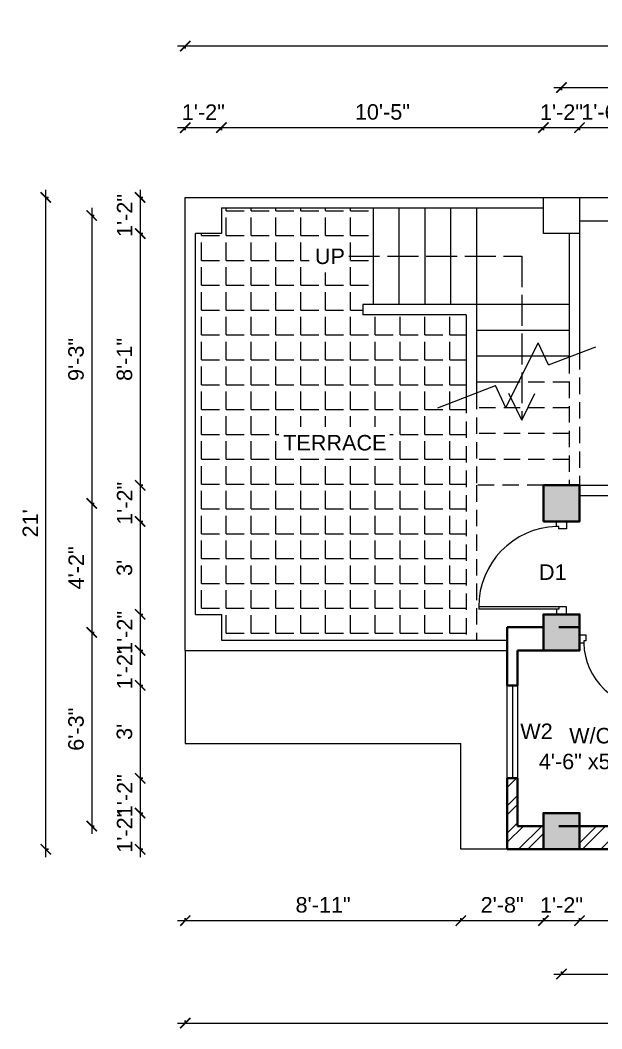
# Model space of a CAD drawing. Header units: inches. Extents: x -12073856 to 12321241, y -1226296 to 1319224.
# Drawn here: x 152313.9 to 152539.3, y 37191.7 to 37582.5 of the extents above; entities that cross this region are included whole.
import ezdxf

# ---------------------------------------------------------------- set-up
doc = ezdxf.new("R2010")
doc.units = ezdxf.units.IN
doc.header["$MEASUREMENT"] = 0
doc.header["$PDMODE"] = 35
doc.linetypes.add('ACAD_ISO02W100', pattern=[15, 12, -3])
doc.linetypes.add('DASHED', pattern=[19.05, 12.7, -6.35])
for name, color, linetype, lineweight in [('Column', 181, 'Continuous', 40), ('Dimension', 130, 'Continuous', 9), ('Hatch', 9, 'Continuous', 9), ('Hidden', 254, 'ACAD_ISO02W100', 15), ('Stairs', 61, 'Continuous', 18), ('TEXT', 255, 'Continuous', 35), ('Walls', 11, 'Continuous', 35), ('Windows', 151, 'Continuous', 15)]:
    doc.layers.add(name, color=color, linetype=linetype, lineweight=lineweight)
doc.styles.get("Standard").update_dxf_attribs({"font": 'arial.ttf'})
doc.dimstyles.get("Standard").update_dxf_attribs({"dimtxt": 6, "dimasz": 4, "dimexe": 0, "dimexo": 6, "dimgap": 3, "dimtad": 1, "dimdec": 0, "dimzin": 0, "dimdsep": 46, "dimlunit": 4, "dimtxsty": 'Standard', "dimblk": 'ARCHTICK', "dimcen": 0.09, "dimdle": 3, "dimclrd": 256, "dimadec": 0, "dimazin": 0, "dimtfac": 1, "dimtdec": 0, "dimtofl": 0, "dimtmove": 0, "dimatfit": 3, "dimfxl": 1, "dimfxlon": 1, "dimtolj": 1, "dimtzin": 0, "dimlwd": -1, "dimarcsym": 0})
pattern_1 = [(45, (29790.462, -1291.915), (-5.30330086, 5.30330086), []), (45, (29793.997, -1291.915), (-5.30330086, 5.30330086), [])]

# ---------------------------------------------------------------- blocks, each defined once
blk = doc.blocks.new('colm')
at = {"layer": 'Hatch'}
h = blk.add_hatch(color=256, dxfattribs=at)
h.dxf.hatch_style = 1
h.paths.add_polyline_path([(66705.71, 8319.73), (66705.71, 8307.73), (66717.71, 8307.73), (66717.71, 8319.73)])
at = {"layer": 'Column'}
blk.add_lwpolyline([(66705.71, 8307.73), (66717.71, 8307.73), (66717.71, 8319.73), (66705.71, 8319.73)], close=True, dxfattribs=at)
blk = doc.blocks.new('GFFGS')
at = {"layer": 'Windows'}
for p, q in [((97915.22, 19628.63), (97915.22, 19658.74)), ((97916.19, 19658.74), (97915.22, 19658.74)), ((97916.19, 19627.65), (97916.19, 19658.77)), ((97915.22, 19628.63), (97913.27, 19628.63)), ((97913.27, 19628.63), (97913.27, 19624.73)), ((97915.22, 19627.65), (97915.22, 19628.63)), ((97916.19, 19627.65), (97915.22, 19627.65)), ((97916.19, 19624.73), (97916.19, 19627.65)), ((97946.35, 19624.73), (97946.35, 19627.65)), ((97946.35, 19627.65), (97947.32, 19627.65)), ((97947.32, 19627.65), (97947.32, 19628.63)), ((97947.32, 19628.63), (97949.27, 19628.63)), ((97949.27, 19628.63), (97949.27, 19624.73)), ((97913.27, 19624.73), (97916.19, 19624.73)), ((97949.27, 19624.73), (97946.35, 19624.73))]:
    blk.add_line(p, q, dxfattribs=at)
blk.add_arc((97916.25, 19627.66), 31.08, 1.7801, 90.1235, dxfattribs=at)
blk = doc.blocks.new('_ArchTick')
at = {"color": 0, "linetype": 'ByBlock', "const_width": 0.15}
blk.add_lwpolyline([(-0.5, -0.5), (0.5, 0.5)], dxfattribs=at)
blk = doc.blocks.new('*D228')
at = {"layer": 'Defpoints', "color": 0, "transparency": 16777216}
for p in [(152391.86, 37540.82), (152377.86, 37513.79), (152391.86, 37509.79)]:
    blk.add_point(p, dxfattribs=at)
at = {"layer": 'Dimension', "transparency": 16777216}
blk.add_line((152374.86, 37540.82), (152394.86, 37540.82), dxfattribs=at)
at = {"layer": 'Dimension', "color": 0, "lineweight": -2, "transparency": 16777216}
for p, q in [((152377.86, 37539.82), (152377.86, 37540.82)), ((152391.86, 37539.82), (152391.86, 37540.82))]:
    blk.add_line(p, q, dxfattribs=at)
at = {"layer": 'Dimension', "transparency": 16777216, "xscale": 4, "yscale": 4, "zscale": 4, "rotation": 180}
blk.add_blockref('_ArchTick', (152377.86, 37540.82), dxfattribs=at)
at = {"layer": 'Dimension', "transparency": 16777216, "xscale": 4, "yscale": 4, "zscale": 4}
blk.add_blockref('_ArchTick', (152391.86, 37540.82), dxfattribs=at)
at = {"layer": 'Dimension', "color": 0, "lineweight": -2, "transparency": 16777216, "insert": (152384.86, 37546.83), "char_height": 6, "attachment_point": 5}
blk.add_mtext('\\A1;1\'-2"', dxfattribs=at)
blk = doc.blocks.new('*D229')
at = {"layer": 'Defpoints', "color": 0, "transparency": 16777216}
for p in [(152516.68, 37540.82), (152516.68, 37513.79), (152391.86, 37509.79)]:
    blk.add_point(p, dxfattribs=at)
at = {"layer": 'Dimension', "transparency": 16777216}
blk.add_line((152388.86, 37540.82), (152519.68, 37540.82), dxfattribs=at)
at = {"layer": 'Dimension', "color": 0, "lineweight": -2, "transparency": 16777216}
for p, q in [((152391.86, 37539.82), (152391.86, 37540.82)), ((152516.68, 37539.82), (152516.68, 37540.82))]:
    blk.add_line(p, q, dxfattribs=at)
at = {"layer": 'Dimension', "transparency": 16777216, "xscale": 4, "yscale": 4, "zscale": 4, "rotation": 180}
blk.add_blockref('_ArchTick', (152391.86, 37540.82), dxfattribs=at)
at = {"layer": 'Dimension', "transparency": 16777216, "xscale": 4, "yscale": 4, "zscale": 4}
blk.add_blockref('_ArchTick', (152516.68, 37540.82), dxfattribs=at)
at = {"layer": 'Dimension', "color": 0, "lineweight": -2, "transparency": 16777216, "insert": (152454.27, 37546.88), "char_height": 6, "attachment_point": 5}
blk.add_mtext('\\A1;10\'-5"', dxfattribs=at)
blk = doc.blocks.new('*D230')
at = {"layer": 'Defpoints', "color": 0, "transparency": 16777216}
for p in [(152530.68, 37540.82), (152516.68, 37513.79), (152530.68, 37513.79)]:
    blk.add_point(p, dxfattribs=at)
at = {"layer": 'Dimension', "transparency": 16777216}
blk.add_line((152513.68, 37540.82), (152533.68, 37540.82), dxfattribs=at)
at = {"layer": 'Dimension', "color": 0, "lineweight": -2, "transparency": 16777216}
for p, q in [((152516.68, 37539.82), (152516.68, 37540.82)), ((152530.68, 37539.82), (152530.68, 37540.82))]:
    blk.add_line(p, q, dxfattribs=at)
at = {"layer": 'Dimension', "transparency": 16777216, "xscale": 4, "yscale": 4, "zscale": 4, "rotation": 180}
blk.add_blockref('_ArchTick', (152516.68, 37540.82), dxfattribs=at)
at = {"layer": 'Dimension', "transparency": 16777216, "xscale": 4, "yscale": 4, "zscale": 4}
blk.add_blockref('_ArchTick', (152530.68, 37540.82), dxfattribs=at)
at = {"layer": 'Dimension', "color": 0, "lineweight": -2, "transparency": 16777216, "insert": (152523.68, 37546.83), "char_height": 6, "attachment_point": 5}
blk.add_mtext('\\A1;1\'-2"', dxfattribs=at)
blk = doc.blocks.new('*D231')
at = {"layer": 'Defpoints', "color": 0, "transparency": 16777216}
for p in [(152548.68, 37540.82), (152530.68, 37513.79), (152548.68, 37504.79)]:
    blk.add_point(p, dxfattribs=at)
at = {"layer": 'Dimension', "transparency": 16777216}
blk.add_line((152527.68, 37540.82), (152551.68, 37540.82), dxfattribs=at)
at = {"layer": 'Dimension', "color": 0, "lineweight": -2, "transparency": 16777216}
for p, q in [((152530.68, 37539.82), (152530.68, 37540.82)), ((152548.68, 37539.82), (152548.68, 37540.82))]:
    blk.add_line(p, q, dxfattribs=at)
at = {"layer": 'Dimension', "transparency": 16777216, "xscale": 4, "yscale": 4, "zscale": 4, "rotation": 180}
blk.add_blockref('_ArchTick', (152530.68, 37540.82), dxfattribs=at)
at = {"layer": 'Dimension', "transparency": 16777216, "xscale": 4, "yscale": 4, "zscale": 4}
blk.add_blockref('_ArchTick', (152548.68, 37540.82), dxfattribs=at)
at = {"layer": 'Dimension', "color": 0, "lineweight": -2, "transparency": 16777216, "insert": (152539.68, 37546.88), "char_height": 6, "attachment_point": 5}
blk.add_mtext('\\A1;1\'-6"', dxfattribs=at)
blk = doc.blocks.new('*D238')
at = {"layer": 'Defpoints', "color": 0, "transparency": 16777216}
for p in [(152710.68, 37556.34), (152523.68, 37513.79), (152710.68, 37513.79)]:
    blk.add_point(p, dxfattribs=at)
at = {"layer": 'Dimension', "transparency": 16777216}
blk.add_line((152520.68, 37556.34), (152713.68, 37556.34), dxfattribs=at)
at = {"layer": 'Dimension', "color": 0, "lineweight": -2, "transparency": 16777216}
for p, q in [((152523.68, 37555.34), (152523.68, 37556.34)), ((152710.68, 37555.34), (152710.68, 37556.34))]:
    blk.add_line(p, q, dxfattribs=at)
at = {"layer": 'Dimension', "transparency": 16777216, "xscale": 4, "yscale": 4, "zscale": 4, "rotation": 180}
blk.add_blockref('_ArchTick', (152523.68, 37556.34), dxfattribs=at)
at = {"layer": 'Dimension', "transparency": 16777216, "xscale": 4, "yscale": 4, "zscale": 4}
blk.add_blockref('_ArchTick', (152710.68, 37556.34), dxfattribs=at)
at = {"layer": 'Dimension', "color": 0, "lineweight": -2, "transparency": 16777216, "insert": (152617.18, 37562.4), "char_height": 6, "attachment_point": 5}
blk.add_mtext('\\A1;15\'-7"', dxfattribs=at)
blk = doc.blocks.new('*D240')
at = {"layer": 'Defpoints', "color": 0, "transparency": 16777216}
for p in [(152377.86, 37338.29), (152484.68, 37261.29), (152484.68, 37233.65)]:
    blk.add_point(p, dxfattribs=at)
at = {"layer": 'Dimension', "transparency": 16777216}
blk.add_line((152374.86, 37233.65), (152487.68, 37233.65), dxfattribs=at)
at = {"layer": 'Dimension', "color": 0, "lineweight": -2, "transparency": 16777216}
for p, q in [((152377.86, 37234.65), (152377.86, 37233.65)), ((152484.68, 37234.65), (152484.68, 37233.65))]:
    blk.add_line(p, q, dxfattribs=at)
at = {"layer": 'Dimension', "transparency": 16777216, "xscale": 4, "yscale": 4, "zscale": 4, "rotation": 180}
blk.add_blockref('_ArchTick', (152377.86, 37233.65), dxfattribs=at)
at = {"layer": 'Dimension', "transparency": 16777216, "xscale": 4, "yscale": 4, "zscale": 4}
blk.add_blockref('_ArchTick', (152484.68, 37233.65), dxfattribs=at)
at = {"layer": 'Dimension', "color": 0, "lineweight": -2, "transparency": 16777216, "insert": (152431.27, 37239.72), "char_height": 6, "attachment_point": 5}
blk.add_mtext('\\A1;8\'-11"', dxfattribs=at)
blk = doc.blocks.new('*D241')
at = {"layer": 'Defpoints', "color": 0, "transparency": 16777216}
for p in [(152484.68, 37261.29), (152516.68, 37261.29), (152516.68, 37233.65)]:
    blk.add_point(p, dxfattribs=at)
at = {"layer": 'Dimension', "transparency": 16777216}
blk.add_line((152481.68, 37233.65), (152519.68, 37233.65), dxfattribs=at)
at = {"layer": 'Dimension', "color": 0, "lineweight": -2, "transparency": 16777216}
for p, q in [((152484.68, 37234.65), (152484.68, 37233.65)), ((152516.68, 37234.65), (152516.68, 37233.65))]:
    blk.add_line(p, q, dxfattribs=at)
at = {"layer": 'Dimension', "transparency": 16777216, "xscale": 4, "yscale": 4, "zscale": 4, "rotation": 180}
blk.add_blockref('_ArchTick', (152484.68, 37233.65), dxfattribs=at)
at = {"layer": 'Dimension', "transparency": 16777216, "xscale": 4, "yscale": 4, "zscale": 4}
blk.add_blockref('_ArchTick', (152516.68, 37233.65), dxfattribs=at)
at = {"layer": 'Dimension', "color": 0, "lineweight": -2, "transparency": 16777216, "insert": (152500.68, 37239.72), "char_height": 6, "attachment_point": 5}
blk.add_mtext('\\A1;2\'-8"', dxfattribs=at)
blk = doc.blocks.new('*D242')
at = {"layer": 'Defpoints', "color": 0, "transparency": 16777216}
for p in [(152516.68, 37261.29), (152530.68, 37261.29), (152530.68, 37233.65)]:
    blk.add_point(p, dxfattribs=at)
at = {"layer": 'Dimension', "transparency": 16777216}
blk.add_line((152513.68, 37233.65), (152533.68, 37233.65), dxfattribs=at)
at = {"layer": 'Dimension', "color": 0, "lineweight": -2, "transparency": 16777216}
for p, q in [((152516.68, 37234.65), (152516.68, 37233.65)), ((152530.68, 37234.65), (152530.68, 37233.65))]:
    blk.add_line(p, q, dxfattribs=at)
at = {"layer": 'Dimension', "transparency": 16777216, "xscale": 4, "yscale": 4, "zscale": 4, "rotation": 180}
blk.add_blockref('_ArchTick', (152516.68, 37233.65), dxfattribs=at)
at = {"layer": 'Dimension', "transparency": 16777216, "xscale": 4, "yscale": 4, "zscale": 4}
blk.add_blockref('_ArchTick', (152530.68, 37233.65), dxfattribs=at)
at = {"layer": 'Dimension', "color": 0, "lineweight": -2, "transparency": 16777216, "insert": (152523.68, 37239.67), "char_height": 6, "attachment_point": 5}
blk.add_mtext('\\A1;1\'-2"', dxfattribs=at)
blk = doc.blocks.new('*D243')
at = {"layer": 'Defpoints', "color": 0, "transparency": 16777216}
for p in [(152530.68, 37261.29), (152703.68, 37261.29), (152703.68, 37233.65)]:
    blk.add_point(p, dxfattribs=at)
at = {"layer": 'Dimension', "transparency": 16777216}
blk.add_line((152527.68, 37233.65), (152706.68, 37233.65), dxfattribs=at)
at = {"layer": 'Dimension', "color": 0, "lineweight": -2, "transparency": 16777216}
for p, q in [((152530.68, 37234.65), (152530.68, 37233.65)), ((152703.68, 37234.65), (152703.68, 37233.65))]:
    blk.add_line(p, q, dxfattribs=at)
at = {"layer": 'Dimension', "transparency": 16777216, "xscale": 4, "yscale": 4, "zscale": 4, "rotation": 180}
blk.add_blockref('_ArchTick', (152530.68, 37233.65), dxfattribs=at)
at = {"layer": 'Dimension', "transparency": 16777216, "xscale": 4, "yscale": 4, "zscale": 4}
blk.add_blockref('_ArchTick', (152703.68, 37233.65), dxfattribs=at)
at = {"layer": 'Dimension', "color": 0, "lineweight": -2, "transparency": 16777216, "insert": (152617.18, 37239.72), "char_height": 6, "attachment_point": 5}
blk.add_mtext('\\A1;14\'-5"', dxfattribs=at)
blk = doc.blocks.new('*D248')
at = {"layer": 'Defpoints', "color": 0, "transparency": 16777216}
for p in [(152523.68, 37261.29), (152710.68, 37261.29), (152710.68, 37212.96)]:
    blk.add_point(p, dxfattribs=at)
at = {"layer": 'Dimension', "transparency": 16777216}
blk.add_line((152520.68, 37212.96), (152713.68, 37212.96), dxfattribs=at)
at = {"layer": 'Dimension', "color": 0, "lineweight": -2, "transparency": 16777216}
for p, q in [((152523.68, 37213.96), (152523.68, 37212.96)), ((152710.68, 37213.96), (152710.68, 37212.96))]:
    blk.add_line(p, q, dxfattribs=at)
at = {"layer": 'Dimension', "transparency": 16777216, "xscale": 4, "yscale": 4, "zscale": 4, "rotation": 180}
blk.add_blockref('_ArchTick', (152523.68, 37212.96), dxfattribs=at)
at = {"layer": 'Dimension', "transparency": 16777216, "xscale": 4, "yscale": 4, "zscale": 4}
blk.add_blockref('_ArchTick', (152710.68, 37212.96), dxfattribs=at)
at = {"layer": 'Dimension', "color": 0, "lineweight": -2, "transparency": 16777216, "insert": (152617.18, 37219.02), "char_height": 6, "attachment_point": 5}
blk.add_mtext('\\A1;15\'-7"', dxfattribs=at)
blk = doc.blocks.new('*D260')
at = {"layer": 'Defpoints', "color": 0, "transparency": 16777216}
for p in [(152377.86, 37513.79), (152360.37, 37499.79), (152381.86, 37499.79)]:
    blk.add_point(p, dxfattribs=at)
at = {"layer": 'Dimension', "transparency": 16777216}
blk.add_line((152360.37, 37516.79), (152360.37, 37496.79), dxfattribs=at)
at = {"layer": 'Dimension', "color": 0, "lineweight": -2, "transparency": 16777216}
for p, q in [((152361.37, 37513.79), (152360.37, 37513.79)), ((152361.37, 37499.79), (152360.37, 37499.79))]:
    blk.add_line(p, q, dxfattribs=at)
at = {"layer": 'Dimension', "transparency": 16777216, "xscale": 4, "yscale": 4, "zscale": 4}
for p, rotation in [((152360.37, 37513.79), 90), ((152360.37, 37499.79), 270)]:
    blk.add_blockref('_ArchTick', p, dxfattribs=dict(at, rotation=rotation))
at = {"layer": 'Dimension', "color": 0, "lineweight": -2, "transparency": 16777216, "insert": (152354.36, 37506.79), "char_height": 6, "attachment_point": 5, "rotation": 90}
blk.add_mtext('\\A1;1\'-2"', dxfattribs=at)
blk = doc.blocks.new('*D261')
at = {"layer": 'Defpoints', "color": 0, "transparency": 16777216}
for p in [(152381.86, 37499.79), (152360.37, 37402.29), (152516.68, 37402.29)]:
    blk.add_point(p, dxfattribs=at)
at = {"layer": 'Dimension', "transparency": 16777216}
blk.add_line((152360.37, 37502.79), (152360.37, 37399.29), dxfattribs=at)
at = {"layer": 'Dimension', "color": 0, "lineweight": -2, "transparency": 16777216}
for p, q in [((152361.37, 37499.79), (152360.37, 37499.79)), ((152361.37, 37402.29), (152360.37, 37402.29))]:
    blk.add_line(p, q, dxfattribs=at)
at = {"layer": 'Dimension', "transparency": 16777216, "xscale": 4, "yscale": 4, "zscale": 4}
for p, rotation in [((152360.37, 37499.79), 90), ((152360.37, 37402.29), 270)]:
    blk.add_blockref('_ArchTick', p, dxfattribs=dict(at, rotation=rotation))
at = {"layer": 'Dimension', "color": 0, "lineweight": -2, "transparency": 16777216, "insert": (152354.31, 37451.04), "char_height": 6, "attachment_point": 5, "rotation": 90}
blk.add_mtext('\\A1;8\'-1"', dxfattribs=at)
blk = doc.blocks.new('*D262')
at = {"layer": 'Defpoints', "color": 0, "transparency": 16777216}
for p in [(152516.68, 37402.29), (152360.37, 37388.29), (152516.68, 37388.29)]:
    blk.add_point(p, dxfattribs=at)
at = {"layer": 'Dimension', "transparency": 16777216}
blk.add_line((152360.37, 37405.29), (152360.37, 37385.29), dxfattribs=at)
at = {"layer": 'Dimension', "color": 0, "lineweight": -2, "transparency": 16777216}
for p, q in [((152361.37, 37402.29), (152360.37, 37402.29)), ((152361.37, 37388.29), (152360.37, 37388.29))]:
    blk.add_line(p, q, dxfattribs=at)
at = {"layer": 'Dimension', "transparency": 16777216, "xscale": 4, "yscale": 4, "zscale": 4}
for p, rotation in [((152360.37, 37402.29), 90), ((152360.37, 37388.29), 270)]:
    blk.add_blockref('_ArchTick', p, dxfattribs=dict(at, rotation=rotation))
at = {"layer": 'Dimension', "color": 0, "lineweight": -2, "transparency": 16777216, "insert": (152354.36, 37395.29), "char_height": 6, "attachment_point": 5, "rotation": 90}
blk.add_mtext('\\A1;1\'-2"', dxfattribs=at)
blk = doc.blocks.new('*D263')
at = {"layer": 'Defpoints', "color": 0, "transparency": 16777216}
for p in [(152516.68, 37388.29), (152360.37, 37352.29), (152516.68, 37352.29)]:
    blk.add_point(p, dxfattribs=at)
at = {"layer": 'Dimension', "transparency": 16777216}
blk.add_line((152360.37, 37391.29), (152360.37, 37349.29), dxfattribs=at)
at = {"layer": 'Dimension', "color": 0, "lineweight": -2, "transparency": 16777216}
for p, q in [((152361.37, 37388.29), (152360.37, 37388.29)), ((152361.37, 37352.29), (152360.37, 37352.29))]:
    blk.add_line(p, q, dxfattribs=at)
at = {"layer": 'Dimension', "transparency": 16777216, "xscale": 4, "yscale": 4, "zscale": 4}
for p, rotation in [((152360.37, 37388.29), 90), ((152360.37, 37352.29), 270)]:
    blk.add_blockref('_ArchTick', p, dxfattribs=dict(at, rotation=rotation))
at = {"layer": 'Dimension', "color": 0, "lineweight": -2, "transparency": 16777216, "insert": (152354.3, 37370.29), "char_height": 6, "attachment_point": 5, "rotation": 90}
blk.add_mtext("\\A1;3'", dxfattribs=at)
blk = doc.blocks.new('*D264')
at = {"layer": 'Defpoints', "color": 0, "transparency": 16777216}
for p in [(152516.68, 37352.29), (152360.37, 37338.29), (152516.68, 37338.29)]:
    blk.add_point(p, dxfattribs=at)
at = {"layer": 'Dimension', "transparency": 16777216}
blk.add_line((152360.37, 37355.29), (152360.37, 37335.29), dxfattribs=at)
at = {"layer": 'Dimension', "color": 0, "lineweight": -2, "transparency": 16777216}
for p, q in [((152361.37, 37352.29), (152360.37, 37352.29)), ((152361.37, 37338.29), (152360.37, 37338.29))]:
    blk.add_line(p, q, dxfattribs=at)
at = {"layer": 'Dimension', "transparency": 16777216, "xscale": 4, "yscale": 4, "zscale": 4}
for p, rotation in [((152360.37, 37352.29), 90), ((152360.37, 37338.29), 270)]:
    blk.add_blockref('_ArchTick', p, dxfattribs=dict(at, rotation=rotation))
at = {"layer": 'Dimension', "color": 0, "lineweight": -2, "transparency": 16777216, "insert": (152354.36, 37345.29), "char_height": 6, "attachment_point": 5, "rotation": 90}
blk.add_mtext('\\A1;1\'-2"', dxfattribs=at)
blk = doc.blocks.new('*D265')
at = {"layer": 'Defpoints', "color": 0, "transparency": 16777216}
for p in [(152516.68, 37338.29), (152360.37, 37324.79), (152502.68, 37324.79)]:
    blk.add_point(p, dxfattribs=at)
at = {"layer": 'Dimension', "transparency": 16777216}
blk.add_line((152360.37, 37341.29), (152360.37, 37321.79), dxfattribs=at)
at = {"layer": 'Dimension', "color": 0, "lineweight": -2, "transparency": 16777216}
for p, q in [((152361.37, 37338.29), (152360.37, 37338.29)), ((152361.37, 37324.79), (152360.37, 37324.79))]:
    blk.add_line(p, q, dxfattribs=at)
at = {"layer": 'Dimension', "transparency": 16777216, "xscale": 4, "yscale": 4, "zscale": 4}
for p, rotation in [((152360.37, 37338.29), 90), ((152360.37, 37324.79), 270)]:
    blk.add_blockref('_ArchTick', p, dxfattribs=dict(at, rotation=rotation))
at = {"layer": 'Dimension', "color": 0, "lineweight": -2, "transparency": 16777216, "insert": (152354.36, 37331.54), "char_height": 6, "attachment_point": 5, "rotation": 90}
blk.add_mtext('\\A1;1\'-2"', dxfattribs=at)
blk = doc.blocks.new('*D266')
at = {"layer": 'Defpoints', "color": 0, "transparency": 16777216}
for p in [(152502.68, 37324.79), (152360.37, 37288.79), (152502.68, 37288.79)]:
    blk.add_point(p, dxfattribs=at)
at = {"layer": 'Dimension', "transparency": 16777216}
blk.add_line((152360.37, 37327.79), (152360.37, 37285.79), dxfattribs=at)
at = {"layer": 'Dimension', "color": 0, "lineweight": -2, "transparency": 16777216}
for p, q in [((152361.37, 37324.79), (152360.37, 37324.79)), ((152361.37, 37288.79), (152360.37, 37288.79))]:
    blk.add_line(p, q, dxfattribs=at)
at = {"layer": 'Dimension', "transparency": 16777216, "xscale": 4, "yscale": 4, "zscale": 4}
for p, rotation in [((152360.37, 37324.79), 90), ((152360.37, 37288.79), 270)]:
    blk.add_blockref('_ArchTick', p, dxfattribs=dict(at, rotation=rotation))
at = {"layer": 'Dimension', "color": 0, "lineweight": -2, "transparency": 16777216, "insert": (152354.3, 37306.79), "char_height": 6, "attachment_point": 5, "rotation": 90}
blk.add_mtext("\\A1;3'", dxfattribs=at)
blk = doc.blocks.new('*D267')
at = {"layer": 'Defpoints', "color": 0, "transparency": 16777216}
for p in [(152502.68, 37288.79), (152360.37, 37275.29), (152516.68, 37275.29)]:
    blk.add_point(p, dxfattribs=at)
at = {"layer": 'Dimension', "transparency": 16777216}
blk.add_line((152360.37, 37291.79), (152360.37, 37272.29), dxfattribs=at)
at = {"layer": 'Dimension', "color": 0, "lineweight": -2, "transparency": 16777216}
for p, q in [((152361.37, 37288.79), (152360.37, 37288.79)), ((152361.37, 37275.29), (152360.37, 37275.29))]:
    blk.add_line(p, q, dxfattribs=at)
at = {"layer": 'Dimension', "transparency": 16777216, "xscale": 4, "yscale": 4, "zscale": 4}
for p, rotation in [((152360.37, 37288.79), 90), ((152360.37, 37275.29), 270)]:
    blk.add_blockref('_ArchTick', p, dxfattribs=dict(at, rotation=rotation))
at = {"layer": 'Dimension', "color": 0, "lineweight": -2, "transparency": 16777216, "insert": (152354.36, 37282.04), "char_height": 6, "attachment_point": 5, "rotation": 90}
blk.add_mtext('\\A1;1\'-2"', dxfattribs=at)
blk = doc.blocks.new('*D268')
at = {"layer": 'Defpoints', "color": 0, "transparency": 16777216}
for p in [(152516.68, 37275.29), (152360.37, 37261.29), (152516.68, 37261.29)]:
    blk.add_point(p, dxfattribs=at)
at = {"layer": 'Dimension', "transparency": 16777216}
blk.add_line((152360.37, 37278.29), (152360.37, 37258.29), dxfattribs=at)
at = {"layer": 'Dimension', "color": 0, "lineweight": -2, "transparency": 16777216}
for p, q in [((152361.37, 37275.29), (152360.37, 37275.29)), ((152361.37, 37261.29), (152360.37, 37261.29))]:
    blk.add_line(p, q, dxfattribs=at)
at = {"layer": 'Dimension', "transparency": 16777216, "xscale": 4, "yscale": 4, "zscale": 4}
for p, rotation in [((152360.37, 37275.29), 90), ((152360.37, 37261.29), 270)]:
    blk.add_blockref('_ArchTick', p, dxfattribs=dict(at, rotation=rotation))
at = {"layer": 'Dimension', "color": 0, "lineweight": -2, "transparency": 16777216, "insert": (152354.36, 37268.29), "char_height": 6, "attachment_point": 5, "rotation": 90}
blk.add_mtext('\\A1;1\'-2"', dxfattribs=at)
blk = doc.blocks.new('*D269')
at = {"layer": 'Defpoints', "color": 0, "transparency": 16777216}
for p in [(152703.68, 37506.79), (152341.6, 37395.29), (152516.68, 37395.29)]:
    blk.add_point(p, dxfattribs=at)
at = {"layer": 'Dimension', "transparency": 16777216}
blk.add_line((152341.6, 37509.79), (152341.6, 37392.29), dxfattribs=at)
at = {"layer": 'Dimension', "color": 0, "lineweight": -2, "transparency": 16777216}
for p, q in [((152342.6, 37506.79), (152341.6, 37506.79)), ((152342.6, 37395.29), (152341.6, 37395.29))]:
    blk.add_line(p, q, dxfattribs=at)
at = {"layer": 'Dimension', "transparency": 16777216, "xscale": 4, "yscale": 4, "zscale": 4}
for p, rotation in [((152341.6, 37506.79), 90), ((152341.6, 37395.29), 270)]:
    blk.add_blockref('_ArchTick', p, dxfattribs=dict(at, rotation=rotation))
at = {"layer": 'Dimension', "color": 0, "lineweight": -2, "transparency": 16777216, "insert": (152335.53, 37451.04), "char_height": 6, "attachment_point": 5, "rotation": 90}
blk.add_mtext('\\A1;9\'-3"', dxfattribs=at)
blk = doc.blocks.new('*D270')
at = {"layer": 'Defpoints', "color": 0, "transparency": 16777216}
for p in [(152516.68, 37395.29), (152341.6, 37345.29), (152516.68, 37345.29)]:
    blk.add_point(p, dxfattribs=at)
at = {"layer": 'Dimension', "transparency": 16777216}
blk.add_line((152341.6, 37398.29), (152341.6, 37342.29), dxfattribs=at)
at = {"layer": 'Dimension', "color": 0, "lineweight": -2, "transparency": 16777216}
for p, q in [((152342.6, 37395.29), (152341.6, 37395.29)), ((152342.6, 37345.29), (152341.6, 37345.29))]:
    blk.add_line(p, q, dxfattribs=at)
at = {"layer": 'Dimension', "transparency": 16777216, "xscale": 4, "yscale": 4, "zscale": 4}
for p, rotation in [((152341.6, 37395.29), 90), ((152341.6, 37345.29), 270)]:
    blk.add_blockref('_ArchTick', p, dxfattribs=dict(at, rotation=rotation))
at = {"layer": 'Dimension', "color": 0, "lineweight": -2, "transparency": 16777216, "insert": (152335.59, 37370.29), "char_height": 6, "attachment_point": 5, "rotation": 90}
blk.add_mtext('\\A1;4\'-2"', dxfattribs=at)
blk = doc.blocks.new('*D271')
at = {"layer": 'Defpoints', "color": 0, "transparency": 16777216}
for p in [(152516.68, 37345.29), (152341.6, 37270.29), (152516.68, 37270.29)]:
    blk.add_point(p, dxfattribs=at)
at = {"layer": 'Dimension', "transparency": 16777216}
blk.add_line((152341.6, 37348.29), (152341.6, 37267.29), dxfattribs=at)
at = {"layer": 'Dimension', "color": 0, "lineweight": -2, "transparency": 16777216}
for p, q in [((152342.6, 37345.29), (152341.6, 37345.29)), ((152342.6, 37270.29), (152341.6, 37270.29))]:
    blk.add_line(p, q, dxfattribs=at)
at = {"layer": 'Dimension', "transparency": 16777216, "xscale": 4, "yscale": 4, "zscale": 4}
for p, rotation in [((152341.6, 37345.29), 90), ((152341.6, 37270.29), 270)]:
    blk.add_blockref('_ArchTick', p, dxfattribs=dict(at, rotation=rotation))
at = {"layer": 'Dimension', "color": 0, "lineweight": -2, "transparency": 16777216, "insert": (152335.53, 37307.79), "char_height": 6, "attachment_point": 5, "rotation": 90}
blk.add_mtext('\\A1;6\'-3"', dxfattribs=at)
blk = doc.blocks.new('*D272')
at = {"layer": 'Defpoints', "color": 0, "transparency": 16777216}
for p in [(152913.56, 37572.46), (152377.86, 37513.79), (152913.56, 37513.79)]:
    blk.add_point(p, dxfattribs=at)
at = {"layer": 'Dimension', "transparency": 16777216}
blk.add_line((152374.86, 37572.46), (152916.56, 37572.46), dxfattribs=at)
at = {"layer": 'Dimension', "color": 0, "lineweight": -2, "transparency": 16777216}
for p, q in [((152377.86, 37571.46), (152377.86, 37572.46)), ((152913.56, 37571.46), (152913.56, 37572.46))]:
    blk.add_line(p, q, dxfattribs=at)
at = {"layer": 'Dimension', "transparency": 16777216, "xscale": 4, "yscale": 4, "zscale": 4, "rotation": 180}
blk.add_blockref('_ArchTick', (152377.86, 37572.46), dxfattribs=at)
at = {"layer": 'Dimension', "transparency": 16777216, "xscale": 4, "yscale": 4, "zscale": 4}
blk.add_blockref('_ArchTick', (152913.56, 37572.46), dxfattribs=at)
at = {"layer": 'Dimension', "color": 0, "lineweight": -2, "transparency": 16777216, "insert": (152645.71, 37578.52), "char_height": 6, "attachment_point": 5}
blk.add_mtext('\\A1;44\'-8"', dxfattribs=at)
blk = doc.blocks.new('*D273')
at = {"layer": 'Defpoints', "color": 0, "transparency": 16777216}
for p in [(152377.86, 37302.29), (152913.56, 37261.29), (152913.56, 37193.95)]:
    blk.add_point(p, dxfattribs=at)
at = {"layer": 'Dimension', "transparency": 16777216}
blk.add_line((152374.86, 37193.95), (152916.56, 37193.95), dxfattribs=at)
at = {"layer": 'Dimension', "color": 0, "lineweight": -2, "transparency": 16777216}
for p, q in [((152377.86, 37194.95), (152377.86, 37193.95)), ((152913.56, 37194.95), (152913.56, 37193.95))]:
    blk.add_line(p, q, dxfattribs=at)
at = {"layer": 'Dimension', "transparency": 16777216, "xscale": 4, "yscale": 4, "zscale": 4, "rotation": 180}
blk.add_blockref('_ArchTick', (152377.86, 37193.95), dxfattribs=at)
at = {"layer": 'Dimension', "transparency": 16777216, "xscale": 4, "yscale": 4, "zscale": 4}
blk.add_blockref('_ArchTick', (152913.56, 37193.95), dxfattribs=at)
at = {"layer": 'Dimension', "color": 0, "lineweight": -2, "transparency": 16777216, "insert": (152645.71, 37200.01), "char_height": 6, "attachment_point": 5}
blk.add_mtext('\\A1;44\'-8"', dxfattribs=at)
blk = doc.blocks.new('*D274')
at = {"layer": 'Defpoints', "color": 0, "transparency": 16777216}
for p in [(152323.81, 37513.79), (152377.86, 37513.79), (152484.68, 37261.29)]:
    blk.add_point(p, dxfattribs=at)
at = {"layer": 'Dimension', "transparency": 16777216}
blk.add_line((152323.81, 37258.29), (152323.81, 37516.79), dxfattribs=at)
at = {"layer": 'Dimension', "color": 0, "lineweight": -2, "transparency": 16777216}
for p, q in [((152324.81, 37513.79), (152323.81, 37513.79)), ((152324.81, 37261.29), (152323.81, 37261.29))]:
    blk.add_line(p, q, dxfattribs=at)
at = {"layer": 'Dimension', "transparency": 16777216, "xscale": 4, "yscale": 4, "zscale": 4}
for p, rotation in [((152323.81, 37513.79), 90), ((152323.81, 37261.29), 270)]:
    blk.add_blockref('_ArchTick', p, dxfattribs=dict(at, rotation=rotation))
at = {"layer": 'Dimension', "color": 0, "lineweight": -2, "transparency": 16777216, "insert": (152317.79, 37387.54), "char_height": 6, "attachment_point": 5, "rotation": 90}
blk.add_mtext("\\A1;21'", dxfattribs=at)

msp = doc.modelspace()

# ---------------------------------------------------------------- hatches: boundary and pattern name
at = {"layer": 'Hatch'}
h = msp.add_hatch(dxfattribs=at)
h.set_pattern_fill('ANGLE', color=256, scale=35)
h.set_pattern_definition([(0, (18952.722, 0), (0, 9.625), [7, -2.625]), (90, (18952.722, 0), (-9.625, 6e-16), [7, -2.625])])
h.paths.add_polyline_path([(152486.68, 37468.29), (152446.68, 37468.29), (152446.68, 37472.29), (152450.68, 37472.29), (152450.68, 37509.79), (152391.86, 37509.79), (152391.86, 37499.79), (152381.86, 37499.79), (152381.86, 37352.29), (152391.86, 37352.29), (152391.86, 37342.29), (152486.68, 37342.29), (152486.68, 37436.53)])
h.paths.add_polyline_path([(152425.93, 37484.74), (152440.58, 37484.74), (152440.58, 37497.1), (152425.93, 37497.1)], flags=16)
h.paths.add_polyline_path([(152414.11, 37412.52), (152457.16, 37412.52), (152457.16, 37424.88), (152414.11, 37424.88)], flags=16)
h = msp.add_hatch(dxfattribs=at)
h.set_pattern_fill('ANSI32', color=256, scale=20)
h.set_pattern_definition(pattern_1)
h.paths.add_polyline_path([(152569.68, 37270.29), (152569.68, 37352.54), (152560.68, 37352.54), (152560.68, 37270.29), (152530.68, 37270.29), (152530.68, 37261.29), (152703.68, 37261.29), (152703.68, 37270.29)])
h = msp.add_hatch(dxfattribs=at)
h.set_pattern_fill('ANSI32', color=256, scale=20)
h.set_pattern_definition(pattern_1)
h.paths.add_polyline_path([(152506.68, 37270.29), (152506.68, 37288.79), (152502.68, 37288.79), (152502.68, 37261.29), (152516.68, 37261.29), (152516.68, 37270.29)])

# ---------------------------------------------------------------- linework, layer by layer
at = {"layer": 'Hidden'}
for p, q in [((152441.2, 37491.04), (152508.33, 37491.04)), ((152508.33, 37491.04), (152508.33, 37427.45)), ((152508.33, 37427.45), (152503.31, 37437.83)), ((152508.33, 37427.45), (152513.36, 37437.83))]:
    msp.add_line(p, q, dxfattribs=at)
at = {"layer": 'Stairs'}
for p, q in [((152391.86, 37513.79), (152516.68, 37513.79)), ((152530.68, 37513.79), (152703.68, 37513.79)), ((152391.86, 37509.79), (152516.68, 37509.79)), ((152450.68, 37509.79), (152450.68, 37472.29)), ((152460.68, 37509.79), (152460.68, 37472.29)), ((152470.68, 37509.79), (152470.68, 37472.29)), ((152480.68, 37509.79), (152480.68, 37472.29)), ((152490.68, 37509.79), (152490.68, 37438.08)), ((152530.68, 37504.79), (152703.68, 37504.79)), ((152377.86, 37338.29), (152377.86, 37499.79)), ((152381.86, 37352.29), (152381.86, 37499.79)), ((152526.68, 37499.79), (152526.68, 37451.97)), ((152530.68, 37499.79), (152530.68, 37453.52)), ((152526.68, 37472.29), (152446.68, 37472.29)), ((152446.68, 37472.29), (152446.68, 37468.29)), ((152486.68, 37468.29), (152446.68, 37468.29)), ((152486.68, 37468.29), (152486.68, 37436.53)), ((152526.68, 37462.29), (152490.68, 37462.29)), ((152526.68, 37452.29), (152490.68, 37452.29)), ((152507.08, 37442.29), (152490.68, 37442.29)), ((152530.68, 37402.29), (152663.68, 37402.29)), ((152530.68, 37398.29), (152667.68, 37398.29)), ((152381.86, 37352.29), (152391.86, 37352.29)), ((152391.86, 37352.29), (152391.86, 37342.29)), ((152391.86, 37342.29), (152502.68, 37342.29)), ((152377.86, 37338.29), (152502.68, 37338.29)), ((152377.86, 37338.29), (152377.86, 37302.29)), ((152377.86, 37302.29), (152484.68, 37302.29)), ((152484.68, 37261.29), (152484.68, 37302.29)), ((152502.68, 37261.29), (152484.68, 37261.29))]:
    msp.add_line(p, q, dxfattribs=at)
at = {"layer": 'Stairs', "linetype": 'DASHED', "ltscale": 0.5}
for p, q in [((152526.68, 37451.97), (152526.68, 37402.29)), ((152530.68, 37453.52), (152530.68, 37402.29)), ((152526.68, 37442.29), (152507.08, 37442.29)), ((152486.68, 37436.53), (152486.68, 37342.29)), ((152490.68, 37438.08), (152490.68, 37402.29)), ((152526.68, 37432.29), (152490.68, 37432.29)), ((152526.68, 37422.29), (152490.68, 37422.29)), ((152526.68, 37412.29), (152490.68, 37412.29)), ((152516.68, 37402.29), (152490.68, 37402.29)), ((152490.68, 37402.29), (152490.68, 37342.29))]:
    msp.add_line(p, q, dxfattribs=at)
at = {"layer": 'Stairs'}
for points in [[(152377.86, 37499.79), (152377.86, 37513.79), (152391.86, 37513.79)], [(152391.86, 37509.79), (152391.86, 37499.79), (152381.86, 37499.79)]]:
    msp.add_lwpolyline(points, dxfattribs=at)
msp.add_lwpolyline([(152516.68, 37513.79), (152530.68, 37513.79), (152530.68, 37499.79), (152516.68, 37499.79)], close=True, dxfattribs=at)
at = {"layer": 'Walls'}
for p, q in [((152502.68, 37347.29), (152502.68, 37324.79)), ((152516.68, 37347.29), (152502.68, 37347.29)), ((152530.68, 37347.29), (152522.68, 37347.29)), ((152530.68, 37347.29), (152530.68, 37338.29)), ((152506.68, 37338.29), (152506.68, 37324.79)), ((152516.68, 37338.29), (152506.68, 37338.29)), ((152522.68, 37338.29), (152530.68, 37338.29)), ((152506.68, 37324.79), (152502.68, 37324.79)), ((152502.68, 37288.79), (152502.68, 37261.29)), ((152506.68, 37288.79), (152502.68, 37288.79)), ((152506.68, 37288.79), (152506.68, 37270.29)), ((152516.68, 37270.29), (152506.68, 37270.29)), ((152560.68, 37270.29), (152522.68, 37270.29)), ((152516.68, 37261.29), (152502.68, 37261.29)), ((152703.68, 37261.29), (152522.68, 37261.29))]:
    msp.add_line(p, q, dxfattribs=at)
at = {"layer": 'Windows'}
for p, q in [((152502.16, 37432.31), (152514.58, 37457.5)), ((152518.7, 37448.89), (152514.58, 37457.5)), ((152518.7, 37448.89), (152537.05, 37455.97)), ((152508.33, 37444.89), (152508.37, 37444.91)), ((152475.75, 37432.31), (152498.05, 37440.92)), ((152502.16, 37432.31), (152498.05, 37440.92)), ((152502.68, 37288.79), (152502.68, 37324.79)), ((152504.68, 37324.79), (152504.68, 37288.79)), ((152506.68, 37324.79), (152506.68, 37288.79))]:
    msp.add_line(p, q, dxfattribs=at)

# ---------------------------------------------------------------- block references
at = {"layer": 'Column', "xscale": 1.166666666668081, "yscale": 1.166666666668081, "zscale": 1.166666666668081}
for p in [(74693.36, 27695.94), (74693.36, 27645.94), (74693.36, 27568.94)]:
    msp.add_blockref('colm', p, dxfattribs=at)
at = {"layer": 'Windows', "rotation": 90.00000000000001}
msp.add_blockref('GFFGS', (172150.36, -60560.98), dxfattribs=at)
at = {"layer": 'Windows', "xscale": 0.8333333333333334, "yscale": 0.8333333333333334, "zscale": 0.8333333333333334, "rotation": 180}
msp.add_blockref('GFFGS', (234155.07, 53698.36), dxfattribs=at)

# ---------------------------------------------------------------- texts
at = {"layer": 'TEXT', "char_height": 6}
for s, width, insert, attachment_point in [('\\pi6.64702;UP', 23.9148, (152421.45, 37487.91), 7), ('\\pi22.41687;TERRACE', 84.2389, (152393.38, 37415.69), 7), ('\\pi5.0988;D1', 18.7269, (152509.86, 37371.65), 1), ('\\pi3.34914;W2', 18.7269, (152504.36, 37309.99), 1), ('\\pi34.18972;W/C\\P\\pi22.41891;4\'-6" x5\'-8"', 84.2389, (152492.47, 37292.21), 7)]:
    msp.add_mtext_dynamic_manual_height_columns(s, width=width, gutter_width=1, heights=[0], dxfattribs=dict(at, insert=insert, attachment_point=attachment_point))

# ---------------------------------------------------------------- dimensions: what is measured, and where the dimension line sits
at = {"layer": 'Dimension', "lineweight": -2}
for base, p1, p2, picture, middle in [((152913.56, 37572.46), (152377.86, 37513.79), (152913.56, 37513.79), '*D272', (152645.71, 37578.52)), ((152710.68, 37556.34), (152523.68, 37513.79), (152710.68, 37513.79), '*D238', (152617.18, 37562.4)), ((152516.68, 37540.82), (152391.86, 37509.79), (152516.68, 37513.79), '*D229', (152454.27, 37546.88)), ((152484.68, 37233.65), (152377.86, 37338.29), (152484.68, 37261.29), '*D240', (152431.27, 37239.72)), ((152913.56, 37193.95), (152377.86, 37302.29), (152913.56, 37261.29), '*D273', (152645.71, 37200.01)), ((152516.68, 37233.65), (152484.68, 37261.29), (152516.68, 37261.29), '*D241', (152500.68, 37239.72)), ((152710.68, 37212.96), (152523.68, 37261.29), (152710.68, 37261.29), '*D248', (152617.18, 37219.02)), ((152703.68, 37233.65), (152530.68, 37261.29), (152703.68, 37261.29), '*D243', (152617.18, 37239.72))]:
    dim = msp.add_linear_dim(base=base, p1=p1, p2=p2, dimstyle='Standard', override={"dimtmove": 1}, dxfattribs=at)
    dim.commit()
    dim.dimension.update_dxf_attribs({"geometry": picture, "text_midpoint": middle})
for base, p1, p2, picture, middle in [((152391.86, 37540.82), (152377.86, 37513.79), (152391.86, 37509.79), '*D228', (152384.86, 37540.82)), ((152530.68, 37540.82), (152516.68, 37513.79), (152530.68, 37513.79), '*D230', (152523.68, 37540.82)), ((152548.68, 37540.82), (152530.68, 37513.79), (152548.68, 37504.79), '*D231', (152539.68, 37540.82)), ((152530.68, 37233.65), (152516.68, 37261.29), (152530.68, 37261.29), '*D242', (152523.68, 37233.65))]:
    dim = msp.add_linear_dim(base=base, p1=p1, p2=p2, dimstyle='Standard', override={"dimtmove": 1}, dxfattribs=at)
    dim.commit()
    dim.dimension.update_dxf_attribs({"geometry": picture, "text_midpoint": middle, "dimtype": 160})
for base, p1, p2, picture, middle in [((152323.8063, 37513.7873), (152484.6808, 37261.2897), (152377.8634, 37513.7873), '*D274', (152317.794, 37387.5385)), ((152341.598, 37395.2897), (152703.6808, 37506.7873), (152516.6808, 37395.2897), '*D269', (152335.5325, 37451.0385)), ((152360.369, 37402.2897), (152381.8634, 37499.7873), (152516.6808, 37402.2897), '*D261', (152354.3055, 37451.0385)), ((152341.6, 37345.29), (152516.68, 37395.29), (152516.68, 37345.29), '*D270', (152335.59, 37370.29)), ((152360.37, 37352.29), (152516.68, 37388.29), (152516.68, 37352.29), '*D263', (152354.3, 37370.29)), ((152341.6, 37270.29), (152516.68, 37345.29), (152516.68, 37270.29), '*D271', (152335.53, 37307.79)), ((152360.37, 37288.79), (152502.68, 37324.79), (152502.68, 37288.79), '*D266', (152354.3, 37306.79))]:
    dim = msp.add_linear_dim(base=base, p1=p1, p2=p2, angle=90, dimstyle='Standard', override={"dimtmove": 1}, dxfattribs=at)
    dim.commit()
    dim.dimension.update_dxf_attribs({"geometry": picture, "text_midpoint": middle})
for base, p1, p2, picture, middle in [((152360.37, 37499.79), (152377.86, 37513.79), (152381.86, 37499.79), '*D260', (152360.37, 37506.79)), ((152360.37, 37388.29), (152516.68, 37402.29), (152516.68, 37388.29), '*D262', (152360.37, 37395.29)), ((152360.37, 37338.29), (152516.68, 37352.29), (152516.68, 37338.29), '*D264', (152360.37, 37345.29)), ((152360.36898351, 37324.78973437), (152516.68075706, 37338.28973437), (152502.68075706, 37324.78973437), '*D265', (152360.36898351, 37331.53973437)), ((152360.36898351, 37275.28973437), (152502.68075706, 37288.78973437), (152516.68075706, 37275.28973437), '*D267', (152360.36898351, 37282.03973437)), ((152360.37, 37261.29), (152516.68, 37275.29), (152516.68, 37261.29), '*D268', (152360.37, 37268.29))]:
    dim = msp.add_linear_dim(base=base, p1=p1, p2=p2, angle=90, dimstyle='Standard', override={"dimtmove": 1}, dxfattribs=at)
    dim.commit()
    dim.dimension.update_dxf_attribs({"geometry": picture, "text_midpoint": middle, "dimtype": 160})

doc.saveas('drawing.dxf')
